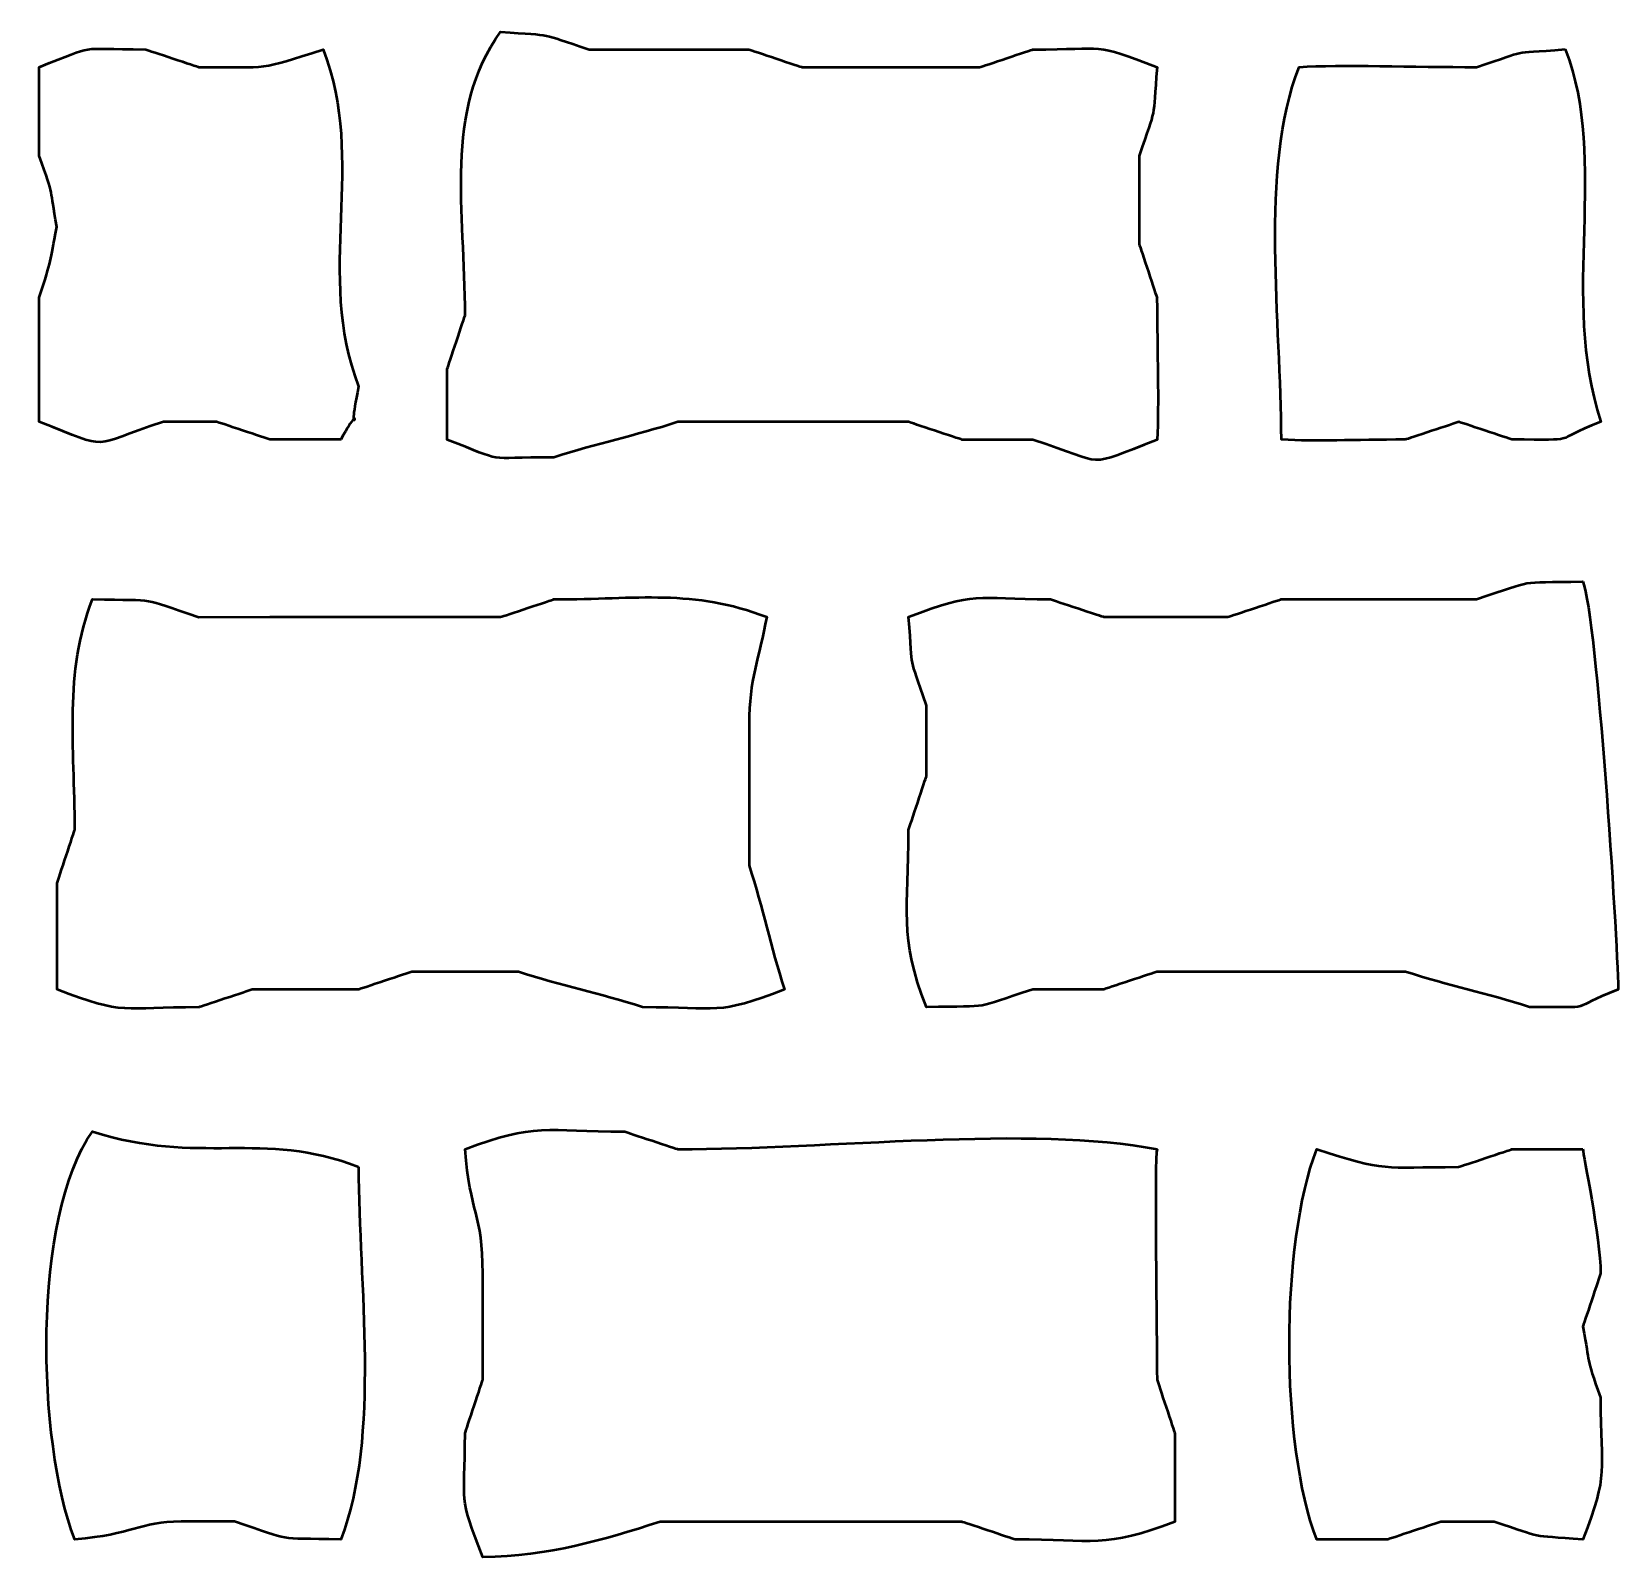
# Model space of a CAD drawing. Header units: millimetres. Extents: x -1760 to -1105, y 422 to 906.
# Drawn here: x -1425.93 to -1413.41, y 459.6 to 471.64 of the extents above; entities that cross this region are included whole.
import ezdxf

# ---------------------------------------------------------------- set-up
doc = ezdxf.new("R2010")
doc.units = ezdxf.units.MM
doc.header["$MEASUREMENT"] = 0
doc.layers.add('layer 1', color=7, linetype='Continuous')

msp = doc.modelspace()

# ---------------------------------------------------------------- linework, layer by layer
at = {"layer": 'layer 1', "color": 225, "lineweight": 50}
for points, knots in [([(-1417.0488, 469.5391), (-1417.0522, 469.5474), (-1417.1802, 469.9356), (-1417.1887, 469.9591), (-1417.1887, 469.9591), (-1417.1887, 469.9591), (-1417.1887, 470.659), (-1417.1887, 470.659), (-1417.1887, 470.659), (-1417.0525, 471.07), (-1417.0825, 470.9165), (-1417.0486, 471.3589), (-1417.0486, 471.3589), (-1417.5626, 471.5586), (-1417.4372, 471.4991), (-1418.0288, 471.4989), (-1418.0288, 471.4989), (-1418.0371, 471.4956), (-1418.4253, 471.3675), (-1418.4488, 471.3589), (-1418.4488, 471.3589), (-1418.4488, 471.3589), (-1418.8688, 471.3591), (-1418.8688, 471.3591), (-1418.8688, 471.3591), (-1418.8688, 471.3591), (-1419.8488, 471.3589), (-1419.8488, 471.3589), (-1419.8488, 471.3589), (-1419.8571, 471.3622), (-1420.2455, 471.4905), (-1420.2688, 471.4991), (-1420.2688, 471.4991), (-1420.2688, 471.4991), (-1421.5289, 471.4991), (-1421.5289, 471.4991), (-1421.5289, 471.4991), (-1421.9399, 471.6353), (-1421.7866, 471.605), (-1422.2291, 471.639), (-1422.2291, 471.639), (-1422.6796, 471.0063), (-1422.5089, 470.2387), (-1422.5089, 469.399), (-1422.5089, 469.399), (-1422.5123, 469.3908), (-1422.6405, 469.0024), (-1422.6491, 468.9791), (-1422.6491, 468.9791), (-1422.6491, 468.9791), (-1422.649, 468.419), (-1422.649, 468.419), (-1422.649, 468.419), (-1422.1699, 468.2331), (-1422.3844, 468.2792), (-1421.809, 468.279), (-1421.809, 468.279), (-1421.4606, 468.3921), (-1421.1773, 468.4462), (-1420.8288, 468.5589), (-1420.8288, 468.5589), (-1420.8288, 468.5589), (-1420.4088, 468.5589), (-1420.4088, 468.5589), (-1420.4088, 468.5589), (-1420.4088, 468.5589), (-1419.8488, 468.5591), (-1419.8488, 468.5591), (-1419.8488, 468.5591), (-1419.8488, 468.5591), (-1419.0088, 468.5591), (-1419.0088, 468.5591), (-1419.0088, 468.5591), (-1419.0005, 468.5557), (-1418.6123, 468.4273), (-1418.5889, 468.419), (-1418.5889, 468.419), (-1418.5889, 468.419), (-1418.029, 468.4189), (-1418.029, 468.4189), (-1418.029, 468.4189), (-1417.4221, 468.222), (-1417.6369, 468.1908), (-1417.0488, 468.4189), (-1417.0488, 468.4189), (-1417.0305, 468.7064), (-1417.0488, 469.1006), (-1417.049, 469.5391), (-1417.049, 469.5391), (-1417.049, 469.5391), (-1417.0488, 469.5391), (-1417.0488, 469.5391)], [0, 0, 0, 0, 0.0416667, 0.0416667, 0.0416667, 0.0416667, 0.0833333, 0.0833333, 0.0833333, 0.0833333, 0.125, 0.125, 0.125, 0.125, 0.1666667, 0.1666667, 0.1666667, 0.1666667, 0.2083333, 0.2083333, 0.2083333, 0.2083333, 0.25, 0.25, 0.25, 0.25, 0.2916667, 0.2916667, 0.2916667, 0.2916667, 0.3333333, 0.3333333, 0.3333333, 0.3333333, 0.375, 0.375, 0.375, 0.375, 0.4166667, 0.4166667, 0.4166667, 0.4166667, 0.4583333, 0.4583333, 0.4583333, 0.4583333, 0.5, 0.5, 0.5, 0.5, 0.5416667, 0.5416667, 0.5416667, 0.5416667, 0.5833333, 0.5833333, 0.5833333, 0.5833333, 0.625, 0.625, 0.625, 0.625, 0.6666667, 0.6666667, 0.6666667, 0.6666667, 0.7083333, 0.7083333, 0.7083333, 0.7083333, 0.75, 0.75, 0.75, 0.75, 0.7916667, 0.7916667, 0.7916667, 0.7916667, 0.8333333, 0.8333333, 0.8333333, 0.8333333, 0.875, 0.875, 0.875, 0.875, 0.9166667, 0.9166667, 0.9166667, 0.9166667, 1, 1, 1, 1]), ([(-1423.3492, 468.8395), (-1423.697, 469.7352), (-1423.2815, 470.604), (-1423.6293, 471.4998), (-1423.6293, 471.4998), (-1424.1481, 471.3319), (-1424.0299, 471.3598), (-1424.6095, 471.3598), (-1424.6095, 471.3598), (-1424.6178, 471.3631), (-1425.0058, 471.4915), (-1425.0293, 471.4998), (-1425.0293, 471.4998), (-1425.6047, 471.4998), (-1425.3904, 471.546), (-1425.8694, 471.36), (-1425.8694, 471.36), (-1425.8694, 471.36), (-1425.8693, 470.6599), (-1425.8693, 470.6599), (-1425.8693, 470.6599), (-1425.7454, 470.3157), (-1425.7911, 470.42), (-1425.7294, 470.1), (-1425.7294, 470.1), (-1425.7922, 469.7993), (-1425.7636, 469.8592), (-1425.8693, 469.54), (-1425.8693, 469.54), (-1425.8693, 469.54), (-1425.8693, 468.5598), (-1425.8693, 468.5598), (-1425.8693, 468.5598), (-1425.281, 468.3316), (-1425.496, 468.3629), (-1424.8891, 468.5598), (-1424.8891, 468.5598), (-1424.8891, 468.5598), (-1424.4691, 468.5598), (-1424.4691, 468.5598), (-1424.4691, 468.5598), (-1424.4608, 468.5564), (-1424.0726, 468.4284), (-1424.0491, 468.4199), (-1424.0491, 468.4199), (-1424.0491, 468.4199), (-1423.4893, 468.4197), (-1423.4893, 468.4197), (-1423.4893, 468.4197), (-1423.2735, 468.8156), (-1423.4617, 468.303), (-1423.3492, 468.8397), (-1423.3492, 468.8397), (-1423.3492, 468.8397), (-1423.3492, 468.8395), (-1423.3492, 468.8395)], [0, 0, 0, 0, 0.0666667, 0.0666667, 0.0666667, 0.0666667, 0.1333333, 0.1333333, 0.1333333, 0.1333333, 0.2, 0.2, 0.2, 0.2, 0.2666667, 0.2666667, 0.2666667, 0.2666667, 0.3333333, 0.3333333, 0.3333333, 0.3333333, 0.4, 0.4, 0.4, 0.4, 0.4666667, 0.4666667, 0.4666667, 0.4666667, 0.5333333, 0.5333333, 0.5333333, 0.5333333, 0.6, 0.6, 0.6, 0.6, 0.6666667, 0.6666667, 0.6666667, 0.6666667, 0.7333333, 0.7333333, 0.7333333, 0.7333333, 0.8, 0.8, 0.8, 0.8, 0.8666667, 0.8666667, 0.8666667, 0.8666667, 1, 1, 1, 1]), ([(-1413.8276, 471.5002), (-1414.3083, 471.4624), (-1414.0799, 471.5051), (-1414.5275, 471.36), (-1414.5275, 471.36), (-1415.0202, 471.3601), (-1415.6035, 471.3809), (-1415.9277, 471.36), (-1415.9277, 471.36), (-1416.2429, 470.5482), (-1416.0676, 469.3417), (-1416.0676, 468.4199), (-1416.0676, 468.4199), (-1415.7873, 468.4021), (-1415.5056, 468.4197), (-1415.0877, 468.4199), (-1415.0877, 468.4199), (-1415.0795, 468.4233), (-1414.6909, 468.5513), (-1414.6676, 468.56), (-1414.6676, 468.56), (-1414.6593, 468.5566), (-1414.2709, 468.4282), (-1414.2478, 468.4197), (-1414.2478, 468.4197), (-1413.6849, 468.4199), (-1413.9707, 468.3956), (-1413.5477, 468.56), (-1413.5477, 468.56), (-1413.8723, 469.5613), (-1413.4807, 470.6062), (-1413.8276, 471.5002)], [0, 0, 0, 0, 0.1111111, 0.1111111, 0.1111111, 0.1111111, 0.2222222, 0.2222222, 0.2222222, 0.2222222, 0.3333333, 0.3333333, 0.3333333, 0.3333333, 0.4444444, 0.4444444, 0.4444444, 0.4444444, 0.5555556, 0.5555556, 0.5555556, 0.5555556, 0.6666667, 0.6666667, 0.6666667, 0.6666667, 0.7777778, 0.7777778, 0.7777778, 0.7777778, 1, 1, 1, 1]), ([(-1420.2684, 465.0594), (-1420.2684, 465.0594), (-1420.2684, 465.4794), (-1420.2684, 465.4794), (-1420.2684, 465.4794), (-1420.2684, 465.4794), (-1420.2684, 466.1794), (-1420.2684, 466.1794), (-1420.2684, 466.1794), (-1420.2684, 466.5151), (-1420.1871, 466.7093), (-1420.1285, 467.0196), (-1420.1285, 467.0196), (-1420.708, 467.2443), (-1421.1463, 467.1595), (-1421.8086, 467.1593), (-1421.8086, 467.1593), (-1421.8169, 467.1559), (-1422.2052, 467.028), (-1422.2286, 467.0196), (-1422.2286, 467.0196), (-1422.2286, 467.0196), (-1423.9087, 467.0196), (-1423.9087, 467.0196), (-1423.9087, 467.0196), (-1423.9087, 467.0196), (-1424.0486, 467.0196), (-1424.0486, 467.0196), (-1424.0486, 467.0196), (-1424.0486, 467.0196), (-1424.6086, 467.0194), (-1424.6086, 467.0194), (-1424.6086, 467.0194), (-1425.103, 467.1797), (-1424.8982, 467.1476), (-1425.4486, 467.1595), (-1425.4486, 467.1595), (-1425.6758, 466.574), (-1425.5886, 466.0152), (-1425.5886, 465.3393), (-1425.5886, 465.3393), (-1425.592, 465.331), (-1425.72, 464.9426), (-1425.7285, 464.9193), (-1425.7285, 464.9193), (-1425.7285, 464.9193), (-1425.7285, 464.0794), (-1425.7285, 464.0794), (-1425.7285, 464.0794), (-1425.1926, 463.8714), (-1425.2147, 463.9393), (-1424.6084, 463.9395), (-1424.6084, 463.9395), (-1424.6002, 463.9428), (-1424.2119, 464.0711), (-1424.1885, 464.0794), (-1424.1885, 464.0794), (-1424.1885, 464.0794), (-1423.3485, 464.0795), (-1423.3485, 464.0795), (-1423.3485, 464.0795), (-1423.3402, 464.0829), (-1422.952, 464.211), (-1422.9285, 464.2192), (-1422.9285, 464.2192), (-1422.9285, 464.2192), (-1422.0886, 464.2194), (-1422.0886, 464.2194), (-1422.0886, 464.2194), (-1421.7404, 464.1064), (-1421.4569, 464.0522), (-1421.1086, 463.9395), (-1421.1086, 463.9395), (-1420.5023, 463.9393), (-1420.5245, 463.8714), (-1419.9883, 464.0794), (-1419.9883, 464.0794), (-1420.1012, 464.4276), (-1420.1554, 464.711), (-1420.2682, 465.0594), (-1420.2682, 465.0594), (-1420.2682, 465.0594), (-1420.2684, 465.0594), (-1420.2684, 465.0594)], [0, 0, 0, 0, 0.0454545, 0.0454545, 0.0454545, 0.0454545, 0.0909091, 0.0909091, 0.0909091, 0.0909091, 0.1363636, 0.1363636, 0.1363636, 0.1363636, 0.1818182, 0.1818182, 0.1818182, 0.1818182, 0.2272727, 0.2272727, 0.2272727, 0.2272727, 0.2727273, 0.2727273, 0.2727273, 0.2727273, 0.3181818, 0.3181818, 0.3181818, 0.3181818, 0.3636364, 0.3636364, 0.3636364, 0.3636364, 0.4090909, 0.4090909, 0.4090909, 0.4090909, 0.4545455, 0.4545455, 0.4545455, 0.4545455, 0.5, 0.5, 0.5, 0.5, 0.5454545, 0.5454545, 0.5454545, 0.5454545, 0.5909091, 0.5909091, 0.5909091, 0.5909091, 0.6363636, 0.6363636, 0.6363636, 0.6363636, 0.6818182, 0.6818182, 0.6818182, 0.6818182, 0.7272727, 0.7272727, 0.7272727, 0.7272727, 0.7727273, 0.7727273, 0.7727273, 0.7727273, 0.8181818, 0.8181818, 0.8181818, 0.8181818, 0.8636364, 0.8636364, 0.8636364, 0.8636364, 0.9090909, 0.9090909, 0.9090909, 0.9090909, 1, 1, 1, 1]), ([(-1413.6886, 467.3), (-1414.2391, 467.2884), (-1414.0342, 467.3203), (-1414.5288, 467.1602), (-1414.5288, 467.1602), (-1414.5288, 467.1602), (-1416.0686, 467.1602), (-1416.0686, 467.1602), (-1416.0686, 467.1602), (-1416.0769, 467.1568), (-1416.4653, 467.0286), (-1416.4888, 467.0201), (-1416.4888, 467.0201), (-1416.4888, 467.0201), (-1417.4688, 467.0203), (-1417.4688, 467.0203), (-1417.4688, 467.0203), (-1417.4771, 467.0236), (-1417.8655, 467.1517), (-1417.8888, 467.16), (-1417.8888, 467.16), (-1418.495, 467.1602), (-1418.4728, 467.2281), (-1419.0088, 467.0201), (-1419.0088, 467.0201), (-1418.9711, 466.5393), (-1419.0138, 466.7677), (-1418.869, 466.32), (-1418.869, 466.32), (-1418.869, 466.32), (-1418.869, 465.7602), (-1418.869, 465.7602), (-1418.869, 465.7602), (-1418.8723, 465.7519), (-1419.0004, 465.3637), (-1419.009, 465.3402), (-1419.009, 465.3402), (-1419.0088, 464.7055), (-1419.0873, 464.5031), (-1418.869, 463.94), (-1418.869, 463.94), (-1418.3183, 463.9517), (-1418.5232, 463.9197), (-1418.029, 464.0803), (-1418.029, 464.0803), (-1418.029, 464.0803), (-1417.469, 464.0801), (-1417.469, 464.0801), (-1417.469, 464.0801), (-1417.4607, 464.0834), (-1417.0725, 464.2115), (-1417.0492, 464.2201), (-1417.0492, 464.2201), (-1417.0492, 464.2201), (-1416.209, 464.22), (-1416.209, 464.22), (-1416.209, 464.22), (-1416.209, 464.22), (-1415.5091, 464.2201), (-1415.5091, 464.2201), (-1415.5091, 464.2201), (-1415.5091, 464.2201), (-1415.0892, 464.22), (-1415.0892, 464.22), (-1415.0892, 464.22), (-1414.7408, 464.1071), (-1414.4575, 464.0531), (-1414.109, 463.9402), (-1414.109, 463.9402), (-1413.5463, 463.94), (-1413.832, 463.9157), (-1413.4091, 464.0801), (-1413.4091, 464.0801), (-1413.4189, 464.5195), (-1413.5763, 467.0099), (-1413.689, 467.3002), (-1413.689, 467.3002), (-1413.689, 467.3002), (-1413.6886, 467.3), (-1413.6886, 467.3)], [0, 0, 0, 0, 0.047619, 0.047619, 0.047619, 0.047619, 0.0952381, 0.0952381, 0.0952381, 0.0952381, 0.1428571, 0.1428571, 0.1428571, 0.1428571, 0.1904762, 0.1904762, 0.1904762, 0.1904762, 0.2380952, 0.2380952, 0.2380952, 0.2380952, 0.2857143, 0.2857143, 0.2857143, 0.2857143, 0.3333333, 0.3333333, 0.3333333, 0.3333333, 0.3809524, 0.3809524, 0.3809524, 0.3809524, 0.4285714, 0.4285714, 0.4285714, 0.4285714, 0.4761905, 0.4761905, 0.4761905, 0.4761905, 0.5238095, 0.5238095, 0.5238095, 0.5238095, 0.5714286, 0.5714286, 0.5714286, 0.5714286, 0.6190476, 0.6190476, 0.6190476, 0.6190476, 0.6666667, 0.6666667, 0.6666667, 0.6666667, 0.7142857, 0.7142857, 0.7142857, 0.7142857, 0.7619048, 0.7619048, 0.7619048, 0.7619048, 0.8095238, 0.8095238, 0.8095238, 0.8095238, 0.8571429, 0.8571429, 0.8571429, 0.8571429, 0.9047619, 0.9047619, 0.9047619, 0.9047619, 1, 1, 1, 1]), ([(-1423.3492, 462.6797), (-1424.1158, 462.9771), (-1424.6049, 462.6863), (-1425.4493, 462.9595), (-1425.4493, 462.9595), (-1425.9284, 462.2869), (-1425.8873, 460.507), (-1425.5893, 459.7395), (-1425.5893, 459.7395), (-1425.1251, 459.7752), (-1425.0827, 459.8796), (-1424.7494, 459.8796), (-1424.7494, 459.8796), (-1424.7494, 459.8796), (-1424.3294, 459.8796), (-1424.3294, 459.8796), (-1424.3294, 459.8796), (-1423.835, 459.7191), (-1424.0398, 459.7513), (-1423.4894, 459.7394), (-1423.4894, 459.7394), (-1423.1739, 460.5516), (-1423.3492, 461.7579), (-1423.3492, 462.6797)], [0, 0, 0, 0, 0.1428571, 0.1428571, 0.1428571, 0.1428571, 0.2857143, 0.2857143, 0.2857143, 0.2857143, 0.4285714, 0.4285714, 0.4285714, 0.4285714, 0.5714286, 0.5714286, 0.5714286, 0.5714286, 0.7142857, 0.7142857, 0.7142857, 0.7142857, 1, 1, 1, 1]), ([(-1417.0488, 462.8187), (-1418.0241, 463.0129), (-1419.6481, 462.8186), (-1420.829, 462.8187), (-1420.829, 462.8187), (-1420.8373, 462.8221), (-1421.2257, 462.95), (-1421.249, 462.9584), (-1421.249, 462.9584), (-1421.8695, 462.9584), (-1421.9575, 463.0327), (-1422.5091, 462.8186), (-1422.5091, 462.8186), (-1422.4701, 462.3113), (-1422.369, 462.312), (-1422.369, 461.8384), (-1422.369, 461.8384), (-1422.369, 461.8384), (-1422.369, 460.9984), (-1422.369, 460.9984), (-1422.369, 460.9984), (-1422.3724, 460.9901), (-1422.5006, 460.6021), (-1422.5091, 460.5784), (-1422.5091, 460.5784), (-1422.5091, 459.987), (-1422.5685, 460.1124), (-1422.369, 459.5982), (-1422.369, 459.5982), (-1421.8432, 459.6099), (-1421.431, 459.7288), (-1420.9692, 459.8783), (-1420.9692, 459.8783), (-1420.9692, 459.8783), (-1420.5491, 459.8785), (-1420.5491, 459.8785), (-1420.5491, 459.8785), (-1420.5491, 459.8785), (-1419.849, 459.8783), (-1419.849, 459.8783), (-1419.849, 459.8783), (-1419.849, 459.8783), (-1418.5889, 459.8783), (-1418.5889, 459.8783), (-1418.5889, 459.8783), (-1418.5806, 459.875), (-1418.1923, 459.7469), (-1418.1689, 459.7385), (-1418.1689, 459.7385), (-1417.5483, 459.7385), (-1417.4603, 459.6642), (-1416.9088, 459.8785), (-1416.9088, 459.8785), (-1416.9088, 459.8785), (-1416.9088, 460.5784), (-1416.9088, 460.5784), (-1416.9088, 460.5784), (-1416.9121, 460.5867), (-1417.0404, 460.9749), (-1417.0488, 460.9982), (-1417.0488, 460.9982), (-1417.049, 461.3198), (-1417.0712, 462.776), (-1417.0488, 462.8186), (-1417.0488, 462.8186), (-1417.0488, 462.8186), (-1417.0488, 462.8187), (-1417.0488, 462.8187)], [0, 0, 0, 0, 0.0555556, 0.0555556, 0.0555556, 0.0555556, 0.1111111, 0.1111111, 0.1111111, 0.1111111, 0.1666667, 0.1666667, 0.1666667, 0.1666667, 0.2222222, 0.2222222, 0.2222222, 0.2222222, 0.2777778, 0.2777778, 0.2777778, 0.2777778, 0.3333333, 0.3333333, 0.3333333, 0.3333333, 0.3888889, 0.3888889, 0.3888889, 0.3888889, 0.4444444, 0.4444444, 0.4444444, 0.4444444, 0.5, 0.5, 0.5, 0.5, 0.5555556, 0.5555556, 0.5555556, 0.5555556, 0.6111111, 0.6111111, 0.6111111, 0.6111111, 0.6666667, 0.6666667, 0.6666667, 0.6666667, 0.7222222, 0.7222222, 0.7222222, 0.7222222, 0.7777778, 0.7777778, 0.7777778, 0.7777778, 0.8333333, 0.8333333, 0.8333333, 0.8333333, 0.8888889, 0.8888889, 0.8888889, 0.8888889, 1, 1, 1, 1]), ([(-1413.6886, 462.8187), (-1413.6886, 462.8187), (-1414.2487, 462.8189), (-1414.2487, 462.8189), (-1414.2487, 462.8189), (-1414.257, 462.8156), (-1414.6452, 462.6871), (-1414.6686, 462.6787), (-1414.6686, 462.6787), (-1415.2784, 462.6789), (-1415.235, 462.6393), (-1415.7887, 462.8189), (-1415.7887, 462.8189), (-1416.0766, 462.0768), (-1416.0766, 460.4805), (-1415.7887, 459.7385), (-1415.7887, 459.7385), (-1415.7887, 459.7385), (-1415.2287, 459.7386), (-1415.2287, 459.7386), (-1415.2287, 459.7386), (-1415.2204, 459.742), (-1414.8322, 459.8701), (-1414.8087, 459.8785), (-1414.8087, 459.8785), (-1414.8087, 459.8785), (-1414.3887, 459.8785), (-1414.3887, 459.8785), (-1414.3887, 459.8785), (-1413.9777, 459.7424), (-1414.1312, 459.7727), (-1413.6888, 459.7386), (-1413.6888, 459.7386), (-1413.481, 460.2743), (-1413.5488, 460.2523), (-1413.5488, 460.8585), (-1413.5488, 460.8585), (-1413.6726, 461.2028), (-1413.6269, 461.0988), (-1413.6888, 461.4186), (-1413.6888, 461.4186), (-1413.6855, 461.4269), (-1413.5572, 461.8153), (-1413.5488, 461.8385), (-1413.5488, 461.8385), (-1413.5489, 462.1164), (-1413.6888, 462.7849), (-1413.6888, 462.8187), (-1413.6888, 462.8187), (-1413.6888, 462.8187), (-1413.6886, 462.8187), (-1413.6886, 462.8187)], [0, 0, 0, 0, 0.0714286, 0.0714286, 0.0714286, 0.0714286, 0.1428571, 0.1428571, 0.1428571, 0.1428571, 0.2142857, 0.2142857, 0.2142857, 0.2142857, 0.2857143, 0.2857143, 0.2857143, 0.2857143, 0.3571429, 0.3571429, 0.3571429, 0.3571429, 0.4285714, 0.4285714, 0.4285714, 0.4285714, 0.5, 0.5, 0.5, 0.5, 0.5714286, 0.5714286, 0.5714286, 0.5714286, 0.6428571, 0.6428571, 0.6428571, 0.6428571, 0.7142857, 0.7142857, 0.7142857, 0.7142857, 0.7857143, 0.7857143, 0.7857143, 0.7857143, 0.8571429, 0.8571429, 0.8571429, 0.8571429, 1, 1, 1, 1])]:
    msp.add_open_spline(points, degree=3, knots=knots, dxfattribs=at)

doc.saveas('drawing.dxf')
